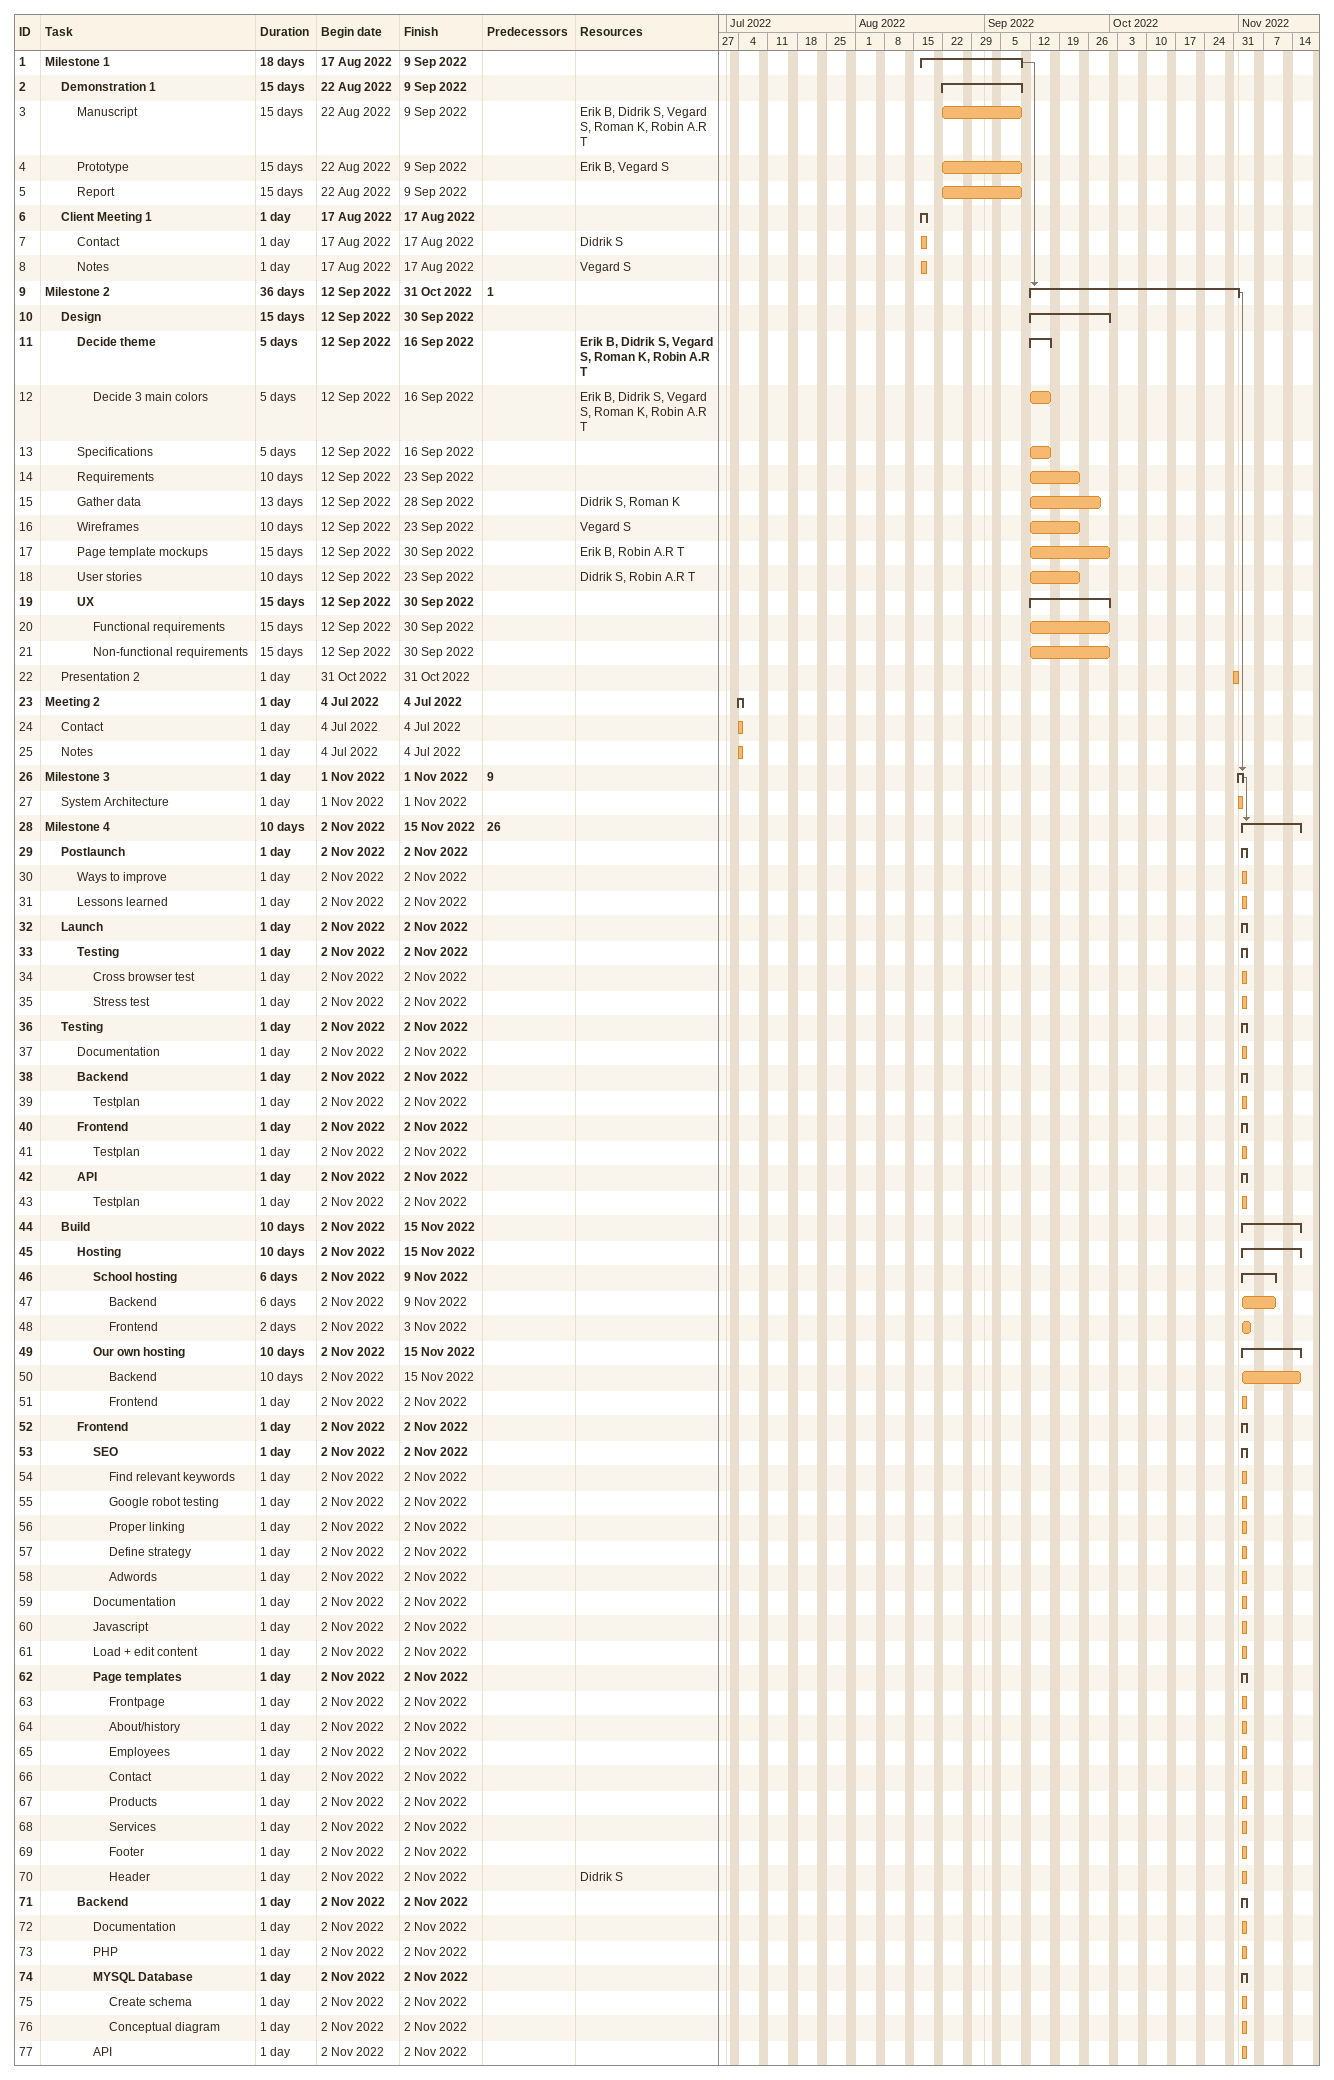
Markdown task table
| ID | Level | Task | Duration | Start | Finish | Predecessors | Resources |
|---|---|---|---|---|---|---|---|
| 1 | 1 | **Milestone 1** | 18d | 2022-08-17 | 2022-09-09 |  |  |
| 2 | 2 | **Demonstration 1** | 15d | 2022-08-22 | 2022-09-09 |  |  |
| 3 | 3 | Manuscript | 15d | 2022-08-22 | 2022-09-09 |  | Erik B, Didrik S, Vegard S, Roman K, Robin A.R T |
| 4 | 3 | Prototype | 15d | 2022-08-22 | 2022-09-09 |  | Erik B, Vegard S |
| 5 | 3 | Report | 15d | 2022-08-22 | 2022-09-09 |  |  |
| 6 | 2 | **Client Meeting 1** | 1d | 2022-08-17 | 2022-08-17 |  |  |
| 7 | 3 | Contact | 1d | 2022-08-17 | 2022-08-17 |  | Didrik S |
| 8 | 3 | Notes | 1d | 2022-08-17 | 2022-08-17 |  | Vegard S |
| 9 | 1 | **Milestone 2** | 36d | 2022-09-12 | 2022-10-31 | 1 |  |
| 10 | 2 | **Design** | 15d | 2022-09-12 | 2022-09-30 |  |  |
| 11 | 3 | **Decide theme** | 5d | 2022-09-12 | 2022-09-16 |  | Erik B, Didrik S, Vegard S, Roman K, Robin A.R T |
| 12 | 4 | Decide 3 main colors | 5d | 2022-09-12 | 2022-09-16 |  | Erik B, Didrik S, Vegard S, Roman K, Robin A.R T |
| 13 | 3 | Specifications | 5d | 2022-09-12 | 2022-09-16 |  |  |
| 14 | 3 | Requirements | 10d | 2022-09-12 | 2022-09-23 |  |  |
| 15 | 3 | Gather data | 13d | 2022-09-12 | 2022-09-28 |  | Didrik S, Roman K |
| 16 | 3 | Wireframes | 10d | 2022-09-12 | 2022-09-23 |  | Vegard S |
| 17 | 3 | Page template mockups | 15d | 2022-09-12 | 2022-09-30 |  | Erik B, Robin A.R T |
| 18 | 3 | User stories | 10d | 2022-09-12 | 2022-09-23 |  | Didrik S, Robin A.R T |
| 19 | 3 | **UX** | 15d | 2022-09-12 | 2022-09-30 |  |  |
| 20 | 4 | Functional requirements | 15d | 2022-09-12 | 2022-09-30 |  |  |
| 21 | 4 | Non-functional requirements | 15d | 2022-09-12 | 2022-09-30 |  |  |
| 22 | 2 | Presentation 2 | 1d | 2022-10-31 | 2022-10-31 |  |  |
| 23 | 1 | **Meeting 2** | 1d | 2022-07-04 | 2022-07-04 |  |  |
| 24 | 2 | Contact | 1d | 2022-07-04 | 2022-07-04 |  |  |
| 25 | 2 | Notes | 1d | 2022-07-04 | 2022-07-04 |  |  |
| 26 | 1 | **Milestone 3** | 1d | 2022-11-01 | 2022-11-01 | 9 |  |
| 27 | 2 | System Architecture | 1d | 2022-11-01 | 2022-11-01 |  |  |
| 28 | 1 | **Milestone 4** | 10d | 2022-11-02 | 2022-11-15 | 26 |  |
| 29 | 2 | **Postlaunch** | 1d | 2022-11-02 | 2022-11-02 |  |  |
| 30 | 3 | Ways to improve | 1d | 2022-11-02 | 2022-11-02 |  |  |
| 31 | 3 | Lessons learned | 1d | 2022-11-02 | 2022-11-02 |  |  |
| 32 | 2 | **Launch** | 1d | 2022-11-02 | 2022-11-02 |  |  |
| 33 | 3 | **Testing** | 1d | 2022-11-02 | 2022-11-02 |  |  |
| 34 | 4 | Cross browser test | 1d | 2022-11-02 | 2022-11-02 |  |  |
| 35 | 4 | Stress test | 1d | 2022-11-02 | 2022-11-02 |  |  |
| 36 | 2 | **Testing** | 1d | 2022-11-02 | 2022-11-02 |  |  |
| 37 | 3 | Documentation | 1d | 2022-11-02 | 2022-11-02 |  |  |
| 38 | 3 | **Backend** | 1d | 2022-11-02 | 2022-11-02 |  |  |
| 39 | 4 | Testplan | 1d | 2022-11-02 | 2022-11-02 |  |  |
| 40 | 3 | **Frontend** | 1d | 2022-11-02 | 2022-11-02 |  |  |
| 41 | 4 | Testplan | 1d | 2022-11-02 | 2022-11-02 |  |  |
| 42 | 3 | **API** | 1d | 2022-11-02 | 2022-11-02 |  |  |
| 43 | 4 | Testplan | 1d | 2022-11-02 | 2022-11-02 |  |  |
| 44 | 2 | **Build** | 10d | 2022-11-02 | 2022-11-15 |  |  |
| 45 | 3 | **Hosting** | 10d | 2022-11-02 | 2022-11-15 |  |  |
| 46 | 4 | **School hosting** | 6d | 2022-11-02 | 2022-11-09 |  |  |
| 47 | 5 | Backend | 6d | 2022-11-02 | 2022-11-09 |  |  |
| 48 | 5 | Frontend | 2d | 2022-11-02 | 2022-11-03 |  |  |
| 49 | 4 | **Our own hosting** | 10d | 2022-11-02 | 2022-11-15 |  |  |
| 50 | 5 | Backend | 10d | 2022-11-02 | 2022-11-15 |  |  |
| 51 | 5 | Frontend | 1d | 2022-11-02 | 2022-11-02 |  |  |
| 52 | 3 | **Frontend** | 1d | 2022-11-02 | 2022-11-02 |  |  |
| 53 | 4 | **SEO** | 1d | 2022-11-02 | 2022-11-02 |  |  |
| 54 | 5 | Find relevant keywords | 1d | 2022-11-02 | 2022-11-02 |  |  |
| 55 | 5 | Google robot testing | 1d | 2022-11-02 | 2022-11-02 |  |  |
| 56 | 5 | Proper linking | 1d | 2022-11-02 | 2022-11-02 |  |  |
| 57 | 5 | Define strategy | 1d | 2022-11-02 | 2022-11-02 |  |  |
| 58 | 5 | Adwords | 1d | 2022-11-02 | 2022-11-02 |  |  |
| 59 | 4 | Documentation | 1d | 2022-11-02 | 2022-11-02 |  |  |
| 60 | 4 | Javascript | 1d | 2022-11-02 | 2022-11-02 |  |  |
| 61 | 4 | Load + edit content | 1d | 2022-11-02 | 2022-11-02 |  |  |
| 62 | 4 | **Page templates** | 1d | 2022-11-02 | 2022-11-02 |  |  |
| 63 | 5 | Frontpage | 1d | 2022-11-02 | 2022-11-02 |  |  |
| 64 | 5 | About/history | 1d | 2022-11-02 | 2022-11-02 |  |  |
| 65 | 5 | Employees | 1d | 2022-11-02 | 2022-11-02 |  |  |
| 66 | 5 | Contact | 1d | 2022-11-02 | 2022-11-02 |  |  |
| 67 | 5 | Products | 1d | 2022-11-02 | 2022-11-02 |  |  |
| 68 | 5 | Services | 1d | 2022-11-02 | 2022-11-02 |  |  |
| 69 | 5 | Footer | 1d | 2022-11-02 | 2022-11-02 |  |  |
| 70 | 5 | Header | 1d | 2022-11-02 | 2022-11-02 |  | Didrik S |
| 71 | 3 | **Backend** | 1d | 2022-11-02 | 2022-11-02 |  |  |
| 72 | 4 | Documentation | 1d | 2022-11-02 | 2022-11-02 |  |  |
| 73 | 4 | PHP | 1d | 2022-11-02 | 2022-11-02 |  |  |
| 74 | 4 | **MYSQL Database** | 1d | 2022-11-02 | 2022-11-02 |  |  |
| 75 | 5 | Create schema | 1d | 2022-11-02 | 2022-11-02 |  |  |
| 76 | 5 | Conceptual diagram | 1d | 2022-11-02 | 2022-11-02 |  |  |
| 77 | 4 | API | 1d | 2022-11-02 | 2022-11-02 |  |  |
